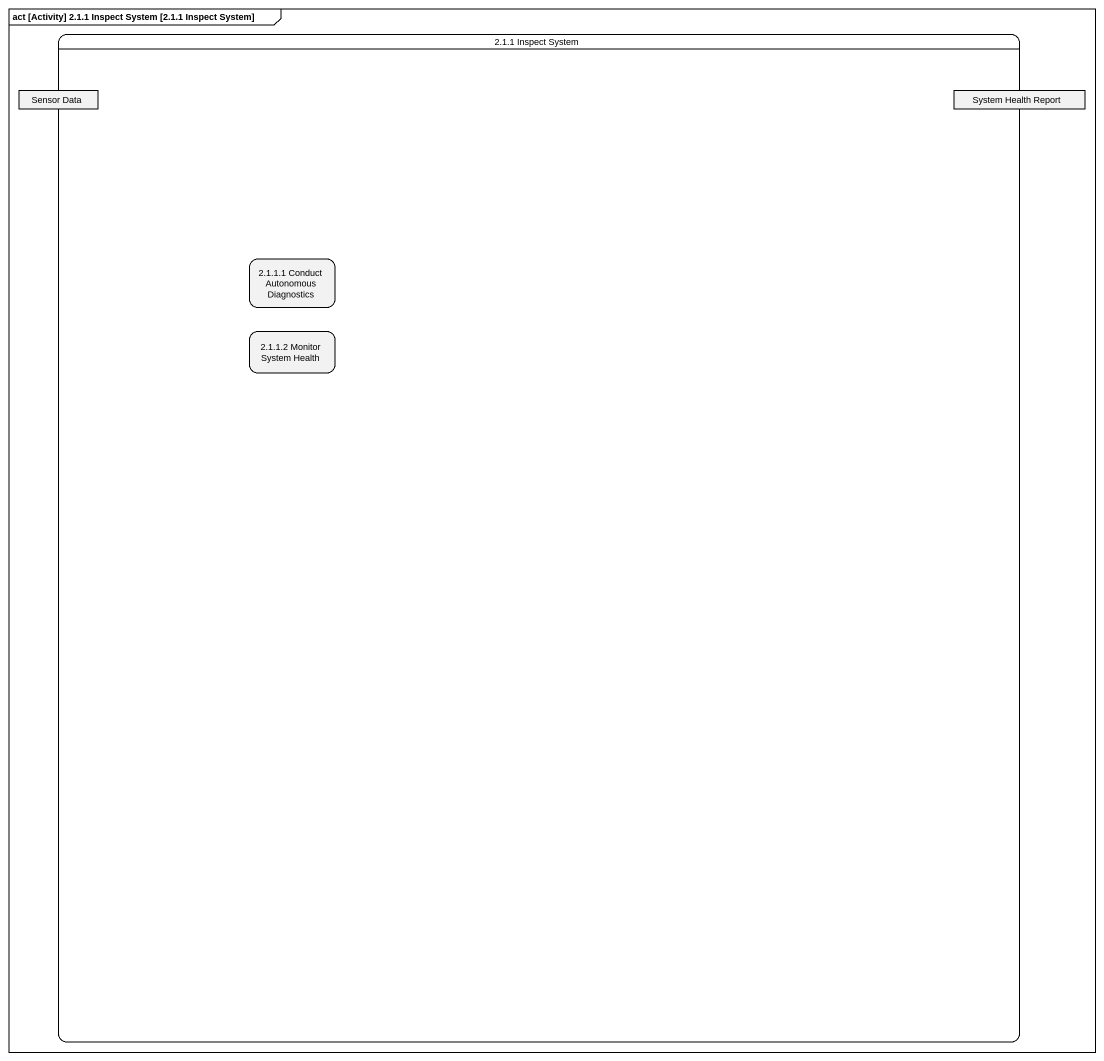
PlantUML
@startuml
mainframe act [Activity] 2.1.1 Inspect System [2.1.1 Inspect System]
hide empty description
state "2.1.1 Inspect System" as s2_1_1_Inspect_System {
  state "Sensor Data" as Sensor_Data <<object>>
  state "System Health Report" as System_Health_Report <<object>>
  state "2.1.1.1 Conduct Autonomous Diagnostics" as s2_1_1_1_Conduct_Autonomous
  state "2.1.1.2 Monitor System Health" as s2_1_1_2_Monitor_System
}
@enduml
